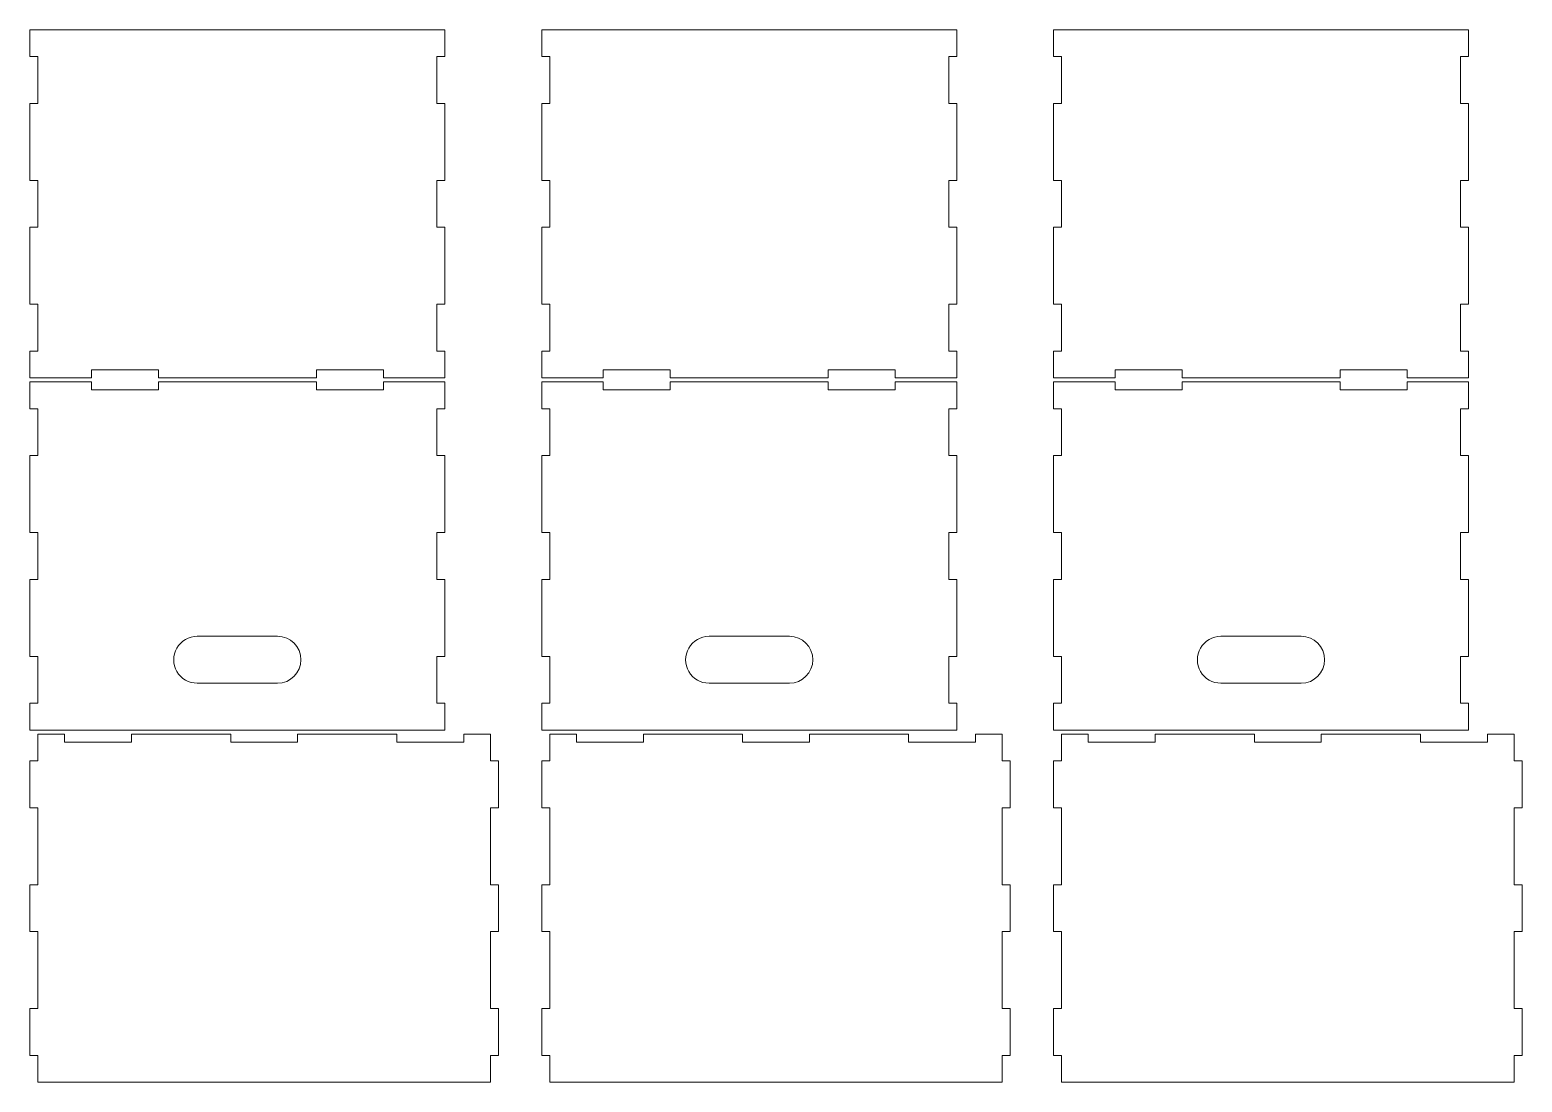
# Model space of a CAD drawing. Header units: millimetres. Extents: x -1131 to 1131, y -680 to 680.
# Drawn here: x -1131 to -16, y -106 to 680 of the extents above; entities that cross this region are included whole.
import ezdxf

# ---------------------------------------------------------------- set-up
doc = ezdxf.new("R2010")
doc.units = ezdxf.units.MM
doc.header["$MEASUREMENT"] = 0
doc.layers.add('Camada 1', color=7, linetype='Continuous')

msp = doc.modelspace()

# ---------------------------------------------------------------- linework, layer by layer
at = {"layer": 'Camada 1', "color": 230, "lineweight": 20}
for points, knots in [([(-1130.65, 474.5), (-1130.65, 474.5), (-1130.65, 532), (-1130.65, 532), (-1130.65, 532), (-1130.65, 532), (-1124.65, 532), (-1124.65, 532), (-1124.65, 532), (-1124.65, 532), (-1124.65, 567), (-1124.65, 567), (-1124.65, 567), (-1124.65, 567), (-1130.65, 567), (-1130.65, 567), (-1130.65, 567), (-1130.65, 567), (-1130.65, 624.5), (-1130.65, 624.5), (-1130.65, 624.5), (-1130.65, 624.5), (-1124.65, 624.5), (-1124.65, 624.5), (-1124.65, 624.5), (-1124.65, 624.5), (-1124.65, 659.5), (-1124.65, 659.5), (-1124.65, 659.5), (-1124.65, 659.5), (-1130.65, 659.5), (-1130.65, 659.5), (-1130.65, 659.5), (-1130.65, 659.5), (-1130.65, 679.5), (-1130.65, 679.5), (-1130.65, 679.5), (-1130.65, 679.5), (-820.65, 679.5), (-820.65, 679.5), (-820.65, 679.5), (-820.65, 679.5), (-820.65, 659.5), (-820.65, 659.5), (-820.65, 659.5), (-820.65, 659.5), (-826.65, 659.5), (-826.65, 659.5), (-826.65, 659.5), (-826.65, 659.5), (-826.65, 624.5), (-826.65, 624.5), (-826.65, 624.5), (-826.65, 624.5), (-820.65, 624.5), (-820.65, 624.5), (-820.65, 624.5), (-820.65, 624.5), (-820.65, 567), (-820.65, 567), (-820.65, 567), (-820.65, 567), (-826.65, 567), (-826.65, 567), (-826.65, 567), (-826.65, 567), (-826.65, 532), (-826.65, 532), (-826.65, 532), (-826.65, 532), (-820.65, 532), (-820.65, 532), (-820.65, 532), (-820.65, 532), (-820.65, 474.5), (-820.65, 474.5), (-820.65, 474.5), (-820.65, 474.5), (-826.65, 474.5), (-826.65, 474.5), (-826.65, 474.5), (-826.65, 474.5), (-826.65, 439.5), (-826.65, 439.5), (-826.65, 439.5), (-826.65, 439.5), (-820.65, 439.5), (-820.65, 439.5), (-820.65, 439.5), (-820.65, 439.5), (-820.65, 419.5), (-820.65, 419.5), (-820.65, 419.5), (-820.65, 419.5), (-866.65, 419.5), (-866.65, 419.5), (-866.65, 419.5), (-866.65, 419.5), (-866.65, 425.5), (-866.65, 425.5), (-866.65, 425.5), (-866.65, 425.5), (-916.65, 425.5), (-916.65, 425.5), (-916.65, 425.5), (-916.65, 425.5), (-916.65, 419.5), (-916.65, 419.5), (-916.65, 419.5), (-916.65, 419.5), (-1034.65, 419.5), (-1034.65, 419.5), (-1034.65, 419.5), (-1034.65, 419.5), (-1034.65, 425.5), (-1034.65, 425.5), (-1034.65, 425.5), (-1034.65, 425.5), (-1084.65, 425.5), (-1084.65, 425.5), (-1084.65, 425.5), (-1084.65, 425.5), (-1084.65, 419.5), (-1084.65, 419.5), (-1084.65, 419.5), (-1084.65, 419.5), (-1130.65, 419.5), (-1130.65, 419.5), (-1130.65, 419.5), (-1130.65, 419.5), (-1130.65, 439.5), (-1130.65, 439.5), (-1130.65, 439.5), (-1130.65, 439.5), (-1124.65, 439.5), (-1124.65, 439.5), (-1124.65, 439.5), (-1124.65, 439.5), (-1124.65, 474.5), (-1124.65, 474.5), (-1124.65, 474.5), (-1124.65, 474.5), (-1130.65, 474.5), (-1130.65, 474.5)], [0, 0, 0, 0, 0.027027, 0.027027, 0.027027, 0.027027, 0.0540541, 0.0540541, 0.0540541, 0.0540541, 0.0810811, 0.0810811, 0.0810811, 0.0810811, 0.1081081, 0.1081081, 0.1081081, 0.1081081, 0.1351351, 0.1351351, 0.1351351, 0.1351351, 0.1621622, 0.1621622, 0.1621622, 0.1621622, 0.1891892, 0.1891892, 0.1891892, 0.1891892, 0.2162162, 0.2162162, 0.2162162, 0.2162162, 0.2432432, 0.2432432, 0.2432432, 0.2432432, 0.2702703, 0.2702703, 0.2702703, 0.2702703, 0.2972973, 0.2972973, 0.2972973, 0.2972973, 0.3243243, 0.3243243, 0.3243243, 0.3243243, 0.3513514, 0.3513514, 0.3513514, 0.3513514, 0.3783784, 0.3783784, 0.3783784, 0.3783784, 0.4054054, 0.4054054, 0.4054054, 0.4054054, 0.4324324, 0.4324324, 0.4324324, 0.4324324, 0.4594595, 0.4594595, 0.4594595, 0.4594595, 0.4864865, 0.4864865, 0.4864865, 0.4864865, 0.5135135, 0.5135135, 0.5135135, 0.5135135, 0.5405405, 0.5405405, 0.5405405, 0.5405405, 0.5675676, 0.5675676, 0.5675676, 0.5675676, 0.5945946, 0.5945946, 0.5945946, 0.5945946, 0.6216216, 0.6216216, 0.6216216, 0.6216216, 0.6486486, 0.6486486, 0.6486486, 0.6486486, 0.6756757, 0.6756757, 0.6756757, 0.6756757, 0.7027027, 0.7027027, 0.7027027, 0.7027027, 0.7297297, 0.7297297, 0.7297297, 0.7297297, 0.7567568, 0.7567568, 0.7567568, 0.7567568, 0.7837838, 0.7837838, 0.7837838, 0.7837838, 0.8108108, 0.8108108, 0.8108108, 0.8108108, 0.8378378, 0.8378378, 0.8378378, 0.8378378, 0.8648649, 0.8648649, 0.8648649, 0.8648649, 0.8918919, 0.8918919, 0.8918919, 0.8918919, 0.9189189, 0.9189189, 0.9189189, 0.9189189, 0.9459459, 0.9459459, 0.9459459, 0.9459459, 1, 1, 1, 1]), ([(-748.39, 474.5), (-748.39, 474.5), (-748.39, 532), (-748.39, 532), (-748.39, 532), (-748.39, 532), (-742.39, 532), (-742.39, 532), (-742.39, 532), (-742.39, 532), (-742.39, 567), (-742.39, 567), (-742.39, 567), (-742.39, 567), (-748.39, 567), (-748.39, 567), (-748.39, 567), (-748.39, 567), (-748.39, 624.5), (-748.39, 624.5), (-748.39, 624.5), (-748.39, 624.5), (-742.39, 624.5), (-742.39, 624.5), (-742.39, 624.5), (-742.39, 624.5), (-742.39, 659.5), (-742.39, 659.5), (-742.39, 659.5), (-742.39, 659.5), (-748.39, 659.5), (-748.39, 659.5), (-748.39, 659.5), (-748.39, 659.5), (-748.39, 679.5), (-748.39, 679.5), (-748.39, 679.5), (-748.39, 679.5), (-438.39, 679.5), (-438.39, 679.5), (-438.39, 679.5), (-438.39, 679.5), (-438.39, 659.5), (-438.39, 659.5), (-438.39, 659.5), (-438.39, 659.5), (-444.39, 659.5), (-444.39, 659.5), (-444.39, 659.5), (-444.39, 659.5), (-444.39, 624.5), (-444.39, 624.5), (-444.39, 624.5), (-444.39, 624.5), (-438.39, 624.5), (-438.39, 624.5), (-438.39, 624.5), (-438.39, 624.5), (-438.39, 567), (-438.39, 567), (-438.39, 567), (-438.39, 567), (-444.39, 567), (-444.39, 567), (-444.39, 567), (-444.39, 567), (-444.39, 532), (-444.39, 532), (-444.39, 532), (-444.39, 532), (-438.39, 532), (-438.39, 532), (-438.39, 532), (-438.39, 532), (-438.39, 474.5), (-438.39, 474.5), (-438.39, 474.5), (-438.39, 474.5), (-444.39, 474.5), (-444.39, 474.5), (-444.39, 474.5), (-444.39, 474.5), (-444.39, 439.5), (-444.39, 439.5), (-444.39, 439.5), (-444.39, 439.5), (-438.39, 439.5), (-438.39, 439.5), (-438.39, 439.5), (-438.39, 439.5), (-438.39, 419.5), (-438.39, 419.5), (-438.39, 419.5), (-438.39, 419.5), (-484.39, 419.5), (-484.39, 419.5), (-484.39, 419.5), (-484.39, 419.5), (-484.39, 425.5), (-484.39, 425.5), (-484.39, 425.5), (-484.39, 425.5), (-534.39, 425.5), (-534.39, 425.5), (-534.39, 425.5), (-534.39, 425.5), (-534.39, 419.5), (-534.39, 419.5), (-534.39, 419.5), (-534.39, 419.5), (-652.39, 419.5), (-652.39, 419.5), (-652.39, 419.5), (-652.39, 419.5), (-652.39, 425.5), (-652.39, 425.5), (-652.39, 425.5), (-652.39, 425.5), (-702.39, 425.5), (-702.39, 425.5), (-702.39, 425.5), (-702.39, 425.5), (-702.39, 419.5), (-702.39, 419.5), (-702.39, 419.5), (-702.39, 419.5), (-748.39, 419.5), (-748.39, 419.5), (-748.39, 419.5), (-748.39, 419.5), (-748.39, 439.5), (-748.39, 439.5), (-748.39, 439.5), (-748.39, 439.5), (-742.39, 439.5), (-742.39, 439.5), (-742.39, 439.5), (-742.39, 439.5), (-742.39, 474.5), (-742.39, 474.5), (-742.39, 474.5), (-742.39, 474.5), (-748.39, 474.5), (-748.39, 474.5)], [0, 0, 0, 0, 0.027027, 0.027027, 0.027027, 0.027027, 0.0540541, 0.0540541, 0.0540541, 0.0540541, 0.0810811, 0.0810811, 0.0810811, 0.0810811, 0.1081081, 0.1081081, 0.1081081, 0.1081081, 0.1351351, 0.1351351, 0.1351351, 0.1351351, 0.1621622, 0.1621622, 0.1621622, 0.1621622, 0.1891892, 0.1891892, 0.1891892, 0.1891892, 0.2162162, 0.2162162, 0.2162162, 0.2162162, 0.2432432, 0.2432432, 0.2432432, 0.2432432, 0.2702703, 0.2702703, 0.2702703, 0.2702703, 0.2972973, 0.2972973, 0.2972973, 0.2972973, 0.3243243, 0.3243243, 0.3243243, 0.3243243, 0.3513514, 0.3513514, 0.3513514, 0.3513514, 0.3783784, 0.3783784, 0.3783784, 0.3783784, 0.4054054, 0.4054054, 0.4054054, 0.4054054, 0.4324324, 0.4324324, 0.4324324, 0.4324324, 0.4594595, 0.4594595, 0.4594595, 0.4594595, 0.4864865, 0.4864865, 0.4864865, 0.4864865, 0.5135135, 0.5135135, 0.5135135, 0.5135135, 0.5405405, 0.5405405, 0.5405405, 0.5405405, 0.5675676, 0.5675676, 0.5675676, 0.5675676, 0.5945946, 0.5945946, 0.5945946, 0.5945946, 0.6216216, 0.6216216, 0.6216216, 0.6216216, 0.6486486, 0.6486486, 0.6486486, 0.6486486, 0.6756757, 0.6756757, 0.6756757, 0.6756757, 0.7027027, 0.7027027, 0.7027027, 0.7027027, 0.7297297, 0.7297297, 0.7297297, 0.7297297, 0.7567568, 0.7567568, 0.7567568, 0.7567568, 0.7837838, 0.7837838, 0.7837838, 0.7837838, 0.8108108, 0.8108108, 0.8108108, 0.8108108, 0.8378378, 0.8378378, 0.8378378, 0.8378378, 0.8648649, 0.8648649, 0.8648649, 0.8648649, 0.8918919, 0.8918919, 0.8918919, 0.8918919, 0.9189189, 0.9189189, 0.9189189, 0.9189189, 0.9459459, 0.9459459, 0.9459459, 0.9459459, 1, 1, 1, 1]), ([(-366.13, 474.5), (-366.13, 474.5), (-366.13, 532), (-366.13, 532), (-366.13, 532), (-366.13, 532), (-360.13, 532), (-360.13, 532), (-360.13, 532), (-360.13, 532), (-360.13, 567), (-360.13, 567), (-360.13, 567), (-360.13, 567), (-366.13, 567), (-366.13, 567), (-366.13, 567), (-366.13, 567), (-366.13, 624.5), (-366.13, 624.5), (-366.13, 624.5), (-366.13, 624.5), (-360.13, 624.5), (-360.13, 624.5), (-360.13, 624.5), (-360.13, 624.5), (-360.13, 659.5), (-360.13, 659.5), (-360.13, 659.5), (-360.13, 659.5), (-366.13, 659.5), (-366.13, 659.5), (-366.13, 659.5), (-366.13, 659.5), (-366.13, 679.5), (-366.13, 679.5), (-366.13, 679.5), (-366.13, 679.5), (-56.13, 679.5), (-56.13, 679.5), (-56.13, 679.5), (-56.13, 679.5), (-56.13, 659.5), (-56.13, 659.5), (-56.13, 659.5), (-56.13, 659.5), (-62.13, 659.5), (-62.13, 659.5), (-62.13, 659.5), (-62.13, 659.5), (-62.13, 624.5), (-62.13, 624.5), (-62.13, 624.5), (-62.13, 624.5), (-56.13, 624.5), (-56.13, 624.5), (-56.13, 624.5), (-56.13, 624.5), (-56.13, 567), (-56.13, 567), (-56.13, 567), (-56.13, 567), (-62.13, 567), (-62.13, 567), (-62.13, 567), (-62.13, 567), (-62.13, 532), (-62.13, 532), (-62.13, 532), (-62.13, 532), (-56.13, 532), (-56.13, 532), (-56.13, 532), (-56.13, 532), (-56.13, 474.5), (-56.13, 474.5), (-56.13, 474.5), (-56.13, 474.5), (-62.13, 474.5), (-62.13, 474.5), (-62.13, 474.5), (-62.13, 474.5), (-62.13, 439.5), (-62.13, 439.5), (-62.13, 439.5), (-62.13, 439.5), (-56.13, 439.5), (-56.13, 439.5), (-56.13, 439.5), (-56.13, 439.5), (-56.13, 419.5), (-56.13, 419.5), (-56.13, 419.5), (-56.13, 419.5), (-102.13, 419.5), (-102.13, 419.5), (-102.13, 419.5), (-102.13, 419.5), (-102.13, 425.5), (-102.13, 425.5), (-102.13, 425.5), (-102.13, 425.5), (-152.13, 425.5), (-152.13, 425.5), (-152.13, 425.5), (-152.13, 425.5), (-152.13, 419.5), (-152.13, 419.5), (-152.13, 419.5), (-152.13, 419.5), (-270.13, 419.5), (-270.13, 419.5), (-270.13, 419.5), (-270.13, 419.5), (-270.13, 425.5), (-270.13, 425.5), (-270.13, 425.5), (-270.13, 425.5), (-320.13, 425.5), (-320.13, 425.5), (-320.13, 425.5), (-320.13, 425.5), (-320.13, 419.5), (-320.13, 419.5), (-320.13, 419.5), (-320.13, 419.5), (-366.13, 419.5), (-366.13, 419.5), (-366.13, 419.5), (-366.13, 419.5), (-366.13, 439.5), (-366.13, 439.5), (-366.13, 439.5), (-366.13, 439.5), (-360.13, 439.5), (-360.13, 439.5), (-360.13, 439.5), (-360.13, 439.5), (-360.13, 474.5), (-360.13, 474.5), (-360.13, 474.5), (-360.13, 474.5), (-366.13, 474.5), (-366.13, 474.5)], [0, 0, 0, 0, 0.027027, 0.027027, 0.027027, 0.027027, 0.0540541, 0.0540541, 0.0540541, 0.0540541, 0.0810811, 0.0810811, 0.0810811, 0.0810811, 0.1081081, 0.1081081, 0.1081081, 0.1081081, 0.1351351, 0.1351351, 0.1351351, 0.1351351, 0.1621622, 0.1621622, 0.1621622, 0.1621622, 0.1891892, 0.1891892, 0.1891892, 0.1891892, 0.2162162, 0.2162162, 0.2162162, 0.2162162, 0.2432432, 0.2432432, 0.2432432, 0.2432432, 0.2702703, 0.2702703, 0.2702703, 0.2702703, 0.2972973, 0.2972973, 0.2972973, 0.2972973, 0.3243243, 0.3243243, 0.3243243, 0.3243243, 0.3513514, 0.3513514, 0.3513514, 0.3513514, 0.3783784, 0.3783784, 0.3783784, 0.3783784, 0.4054054, 0.4054054, 0.4054054, 0.4054054, 0.4324324, 0.4324324, 0.4324324, 0.4324324, 0.4594595, 0.4594595, 0.4594595, 0.4594595, 0.4864865, 0.4864865, 0.4864865, 0.4864865, 0.5135135, 0.5135135, 0.5135135, 0.5135135, 0.5405405, 0.5405405, 0.5405405, 0.5405405, 0.5675676, 0.5675676, 0.5675676, 0.5675676, 0.5945946, 0.5945946, 0.5945946, 0.5945946, 0.6216216, 0.6216216, 0.6216216, 0.6216216, 0.6486486, 0.6486486, 0.6486486, 0.6486486, 0.6756757, 0.6756757, 0.6756757, 0.6756757, 0.7027027, 0.7027027, 0.7027027, 0.7027027, 0.7297297, 0.7297297, 0.7297297, 0.7297297, 0.7567568, 0.7567568, 0.7567568, 0.7567568, 0.7837838, 0.7837838, 0.7837838, 0.7837838, 0.8108108, 0.8108108, 0.8108108, 0.8108108, 0.8378378, 0.8378378, 0.8378378, 0.8378378, 0.8648649, 0.8648649, 0.8648649, 0.8648649, 0.8918919, 0.8918919, 0.8918919, 0.8918919, 0.9189189, 0.9189189, 0.9189189, 0.9189189, 0.9459459, 0.9459459, 0.9459459, 0.9459459, 1, 1, 1, 1]), ([(-1130.65, 361.5), (-1130.65, 361.5), (-1130.65, 304), (-1130.65, 304), (-1130.65, 304), (-1130.65, 304), (-1124.65, 304), (-1124.65, 304), (-1124.65, 304), (-1124.65, 304), (-1124.65, 269), (-1124.65, 269), (-1124.65, 269), (-1124.65, 269), (-1130.65, 269), (-1130.65, 269), (-1130.65, 269), (-1130.65, 269), (-1130.65, 211.5), (-1130.65, 211.5), (-1130.65, 211.5), (-1130.65, 211.5), (-1124.65, 211.5), (-1124.65, 211.5), (-1124.65, 211.5), (-1124.65, 211.5), (-1124.65, 176.5), (-1124.65, 176.5), (-1124.65, 176.5), (-1124.65, 176.5), (-1130.65, 176.5), (-1130.65, 176.5), (-1130.65, 176.5), (-1130.65, 176.5), (-1130.65, 156.5), (-1130.65, 156.5), (-1130.65, 156.5), (-1130.65, 156.5), (-820.65, 156.5), (-820.65, 156.5), (-820.65, 156.5), (-820.65, 156.5), (-820.65, 176.5), (-820.65, 176.5), (-820.65, 176.5), (-820.65, 176.5), (-826.65, 176.5), (-826.65, 176.5), (-826.65, 176.5), (-826.65, 176.5), (-826.65, 211.5), (-826.65, 211.5), (-826.65, 211.5), (-826.65, 211.5), (-820.65, 211.5), (-820.65, 211.5), (-820.65, 211.5), (-820.65, 211.5), (-820.65, 269), (-820.65, 269), (-820.65, 269), (-820.65, 269), (-826.65, 269), (-826.65, 269), (-826.65, 269), (-826.65, 269), (-826.65, 304), (-826.65, 304), (-826.65, 304), (-826.65, 304), (-820.65, 304), (-820.65, 304), (-820.65, 304), (-820.65, 304), (-820.65, 361.5), (-820.65, 361.5), (-820.65, 361.5), (-820.65, 361.5), (-826.65, 361.5), (-826.65, 361.5), (-826.65, 361.5), (-826.65, 361.5), (-826.65, 396.5), (-826.65, 396.5), (-826.65, 396.5), (-826.65, 396.5), (-820.65, 396.5), (-820.65, 396.5), (-820.65, 396.5), (-820.65, 396.5), (-820.65, 416.5), (-820.65, 416.5), (-820.65, 416.5), (-820.65, 416.5), (-866.65, 416.5), (-866.65, 416.5), (-866.65, 416.5), (-866.65, 416.5), (-866.65, 410.5), (-866.65, 410.5), (-866.65, 410.5), (-866.65, 410.5), (-916.65, 410.5), (-916.65, 410.5), (-916.65, 410.5), (-916.65, 410.5), (-916.65, 416.5), (-916.65, 416.5), (-916.65, 416.5), (-916.65, 416.5), (-1034.65, 416.5), (-1034.65, 416.5), (-1034.65, 416.5), (-1034.65, 416.5), (-1034.65, 410.5), (-1034.65, 410.5), (-1034.65, 410.5), (-1034.65, 410.5), (-1084.65, 410.5), (-1084.65, 410.5), (-1084.65, 410.5), (-1084.65, 410.5), (-1084.65, 416.5), (-1084.65, 416.5), (-1084.65, 416.5), (-1084.65, 416.5), (-1130.65, 416.5), (-1130.65, 416.5), (-1130.65, 416.5), (-1130.65, 416.5), (-1130.65, 396.5), (-1130.65, 396.5), (-1130.65, 396.5), (-1130.65, 396.5), (-1124.65, 396.5), (-1124.65, 396.5), (-1124.65, 396.5), (-1124.65, 396.5), (-1124.65, 361.5), (-1124.65, 361.5), (-1124.65, 361.5), (-1124.65, 361.5), (-1130.65, 361.5), (-1130.65, 361.5)], [0, 0, 0, 0, 0.027027, 0.027027, 0.027027, 0.027027, 0.0540541, 0.0540541, 0.0540541, 0.0540541, 0.0810811, 0.0810811, 0.0810811, 0.0810811, 0.1081081, 0.1081081, 0.1081081, 0.1081081, 0.1351351, 0.1351351, 0.1351351, 0.1351351, 0.1621622, 0.1621622, 0.1621622, 0.1621622, 0.1891892, 0.1891892, 0.1891892, 0.1891892, 0.2162162, 0.2162162, 0.2162162, 0.2162162, 0.2432432, 0.2432432, 0.2432432, 0.2432432, 0.2702703, 0.2702703, 0.2702703, 0.2702703, 0.2972973, 0.2972973, 0.2972973, 0.2972973, 0.3243243, 0.3243243, 0.3243243, 0.3243243, 0.3513514, 0.3513514, 0.3513514, 0.3513514, 0.3783784, 0.3783784, 0.3783784, 0.3783784, 0.4054054, 0.4054054, 0.4054054, 0.4054054, 0.4324324, 0.4324324, 0.4324324, 0.4324324, 0.4594595, 0.4594595, 0.4594595, 0.4594595, 0.4864865, 0.4864865, 0.4864865, 0.4864865, 0.5135135, 0.5135135, 0.5135135, 0.5135135, 0.5405405, 0.5405405, 0.5405405, 0.5405405, 0.5675676, 0.5675676, 0.5675676, 0.5675676, 0.5945946, 0.5945946, 0.5945946, 0.5945946, 0.6216216, 0.6216216, 0.6216216, 0.6216216, 0.6486486, 0.6486486, 0.6486486, 0.6486486, 0.6756757, 0.6756757, 0.6756757, 0.6756757, 0.7027027, 0.7027027, 0.7027027, 0.7027027, 0.7297297, 0.7297297, 0.7297297, 0.7297297, 0.7567568, 0.7567568, 0.7567568, 0.7567568, 0.7837838, 0.7837838, 0.7837838, 0.7837838, 0.8108108, 0.8108108, 0.8108108, 0.8108108, 0.8378378, 0.8378378, 0.8378378, 0.8378378, 0.8648649, 0.8648649, 0.8648649, 0.8648649, 0.8918919, 0.8918919, 0.8918919, 0.8918919, 0.9189189, 0.9189189, 0.9189189, 0.9189189, 0.9459459, 0.9459459, 0.9459459, 0.9459459, 1, 1, 1, 1]), ([(-748.39, 361.5), (-748.39, 361.5), (-748.39, 304), (-748.39, 304), (-748.39, 304), (-748.39, 304), (-742.39, 304), (-742.39, 304), (-742.39, 304), (-742.39, 304), (-742.39, 269), (-742.39, 269), (-742.39, 269), (-742.39, 269), (-748.39, 269), (-748.39, 269), (-748.39, 269), (-748.39, 269), (-748.39, 211.5), (-748.39, 211.5), (-748.39, 211.5), (-748.39, 211.5), (-742.39, 211.5), (-742.39, 211.5), (-742.39, 211.5), (-742.39, 211.5), (-742.39, 176.5), (-742.39, 176.5), (-742.39, 176.5), (-742.39, 176.5), (-748.39, 176.5), (-748.39, 176.5), (-748.39, 176.5), (-748.39, 176.5), (-748.39, 156.5), (-748.39, 156.5), (-748.39, 156.5), (-748.39, 156.5), (-438.39, 156.5), (-438.39, 156.5), (-438.39, 156.5), (-438.39, 156.5), (-438.39, 176.5), (-438.39, 176.5), (-438.39, 176.5), (-438.39, 176.5), (-444.39, 176.5), (-444.39, 176.5), (-444.39, 176.5), (-444.39, 176.5), (-444.39, 211.5), (-444.39, 211.5), (-444.39, 211.5), (-444.39, 211.5), (-438.39, 211.5), (-438.39, 211.5), (-438.39, 211.5), (-438.39, 211.5), (-438.39, 269), (-438.39, 269), (-438.39, 269), (-438.39, 269), (-444.39, 269), (-444.39, 269), (-444.39, 269), (-444.39, 269), (-444.39, 304), (-444.39, 304), (-444.39, 304), (-444.39, 304), (-438.39, 304), (-438.39, 304), (-438.39, 304), (-438.39, 304), (-438.39, 361.5), (-438.39, 361.5), (-438.39, 361.5), (-438.39, 361.5), (-444.39, 361.5), (-444.39, 361.5), (-444.39, 361.5), (-444.39, 361.5), (-444.39, 396.5), (-444.39, 396.5), (-444.39, 396.5), (-444.39, 396.5), (-438.39, 396.5), (-438.39, 396.5), (-438.39, 396.5), (-438.39, 396.5), (-438.39, 416.5), (-438.39, 416.5), (-438.39, 416.5), (-438.39, 416.5), (-484.39, 416.5), (-484.39, 416.5), (-484.39, 416.5), (-484.39, 416.5), (-484.39, 410.5), (-484.39, 410.5), (-484.39, 410.5), (-484.39, 410.5), (-534.39, 410.5), (-534.39, 410.5), (-534.39, 410.5), (-534.39, 410.5), (-534.39, 416.5), (-534.39, 416.5), (-534.39, 416.5), (-534.39, 416.5), (-652.39, 416.5), (-652.39, 416.5), (-652.39, 416.5), (-652.39, 416.5), (-652.39, 410.5), (-652.39, 410.5), (-652.39, 410.5), (-652.39, 410.5), (-702.39, 410.5), (-702.39, 410.5), (-702.39, 410.5), (-702.39, 410.5), (-702.39, 416.5), (-702.39, 416.5), (-702.39, 416.5), (-702.39, 416.5), (-748.39, 416.5), (-748.39, 416.5), (-748.39, 416.5), (-748.39, 416.5), (-748.39, 396.5), (-748.39, 396.5), (-748.39, 396.5), (-748.39, 396.5), (-742.39, 396.5), (-742.39, 396.5), (-742.39, 396.5), (-742.39, 396.5), (-742.39, 361.5), (-742.39, 361.5), (-742.39, 361.5), (-742.39, 361.5), (-748.39, 361.5), (-748.39, 361.5)], [0, 0, 0, 0, 0.027027, 0.027027, 0.027027, 0.027027, 0.0540541, 0.0540541, 0.0540541, 0.0540541, 0.0810811, 0.0810811, 0.0810811, 0.0810811, 0.1081081, 0.1081081, 0.1081081, 0.1081081, 0.1351351, 0.1351351, 0.1351351, 0.1351351, 0.1621622, 0.1621622, 0.1621622, 0.1621622, 0.1891892, 0.1891892, 0.1891892, 0.1891892, 0.2162162, 0.2162162, 0.2162162, 0.2162162, 0.2432432, 0.2432432, 0.2432432, 0.2432432, 0.2702703, 0.2702703, 0.2702703, 0.2702703, 0.2972973, 0.2972973, 0.2972973, 0.2972973, 0.3243243, 0.3243243, 0.3243243, 0.3243243, 0.3513514, 0.3513514, 0.3513514, 0.3513514, 0.3783784, 0.3783784, 0.3783784, 0.3783784, 0.4054054, 0.4054054, 0.4054054, 0.4054054, 0.4324324, 0.4324324, 0.4324324, 0.4324324, 0.4594595, 0.4594595, 0.4594595, 0.4594595, 0.4864865, 0.4864865, 0.4864865, 0.4864865, 0.5135135, 0.5135135, 0.5135135, 0.5135135, 0.5405405, 0.5405405, 0.5405405, 0.5405405, 0.5675676, 0.5675676, 0.5675676, 0.5675676, 0.5945946, 0.5945946, 0.5945946, 0.5945946, 0.6216216, 0.6216216, 0.6216216, 0.6216216, 0.6486486, 0.6486486, 0.6486486, 0.6486486, 0.6756757, 0.6756757, 0.6756757, 0.6756757, 0.7027027, 0.7027027, 0.7027027, 0.7027027, 0.7297297, 0.7297297, 0.7297297, 0.7297297, 0.7567568, 0.7567568, 0.7567568, 0.7567568, 0.7837838, 0.7837838, 0.7837838, 0.7837838, 0.8108108, 0.8108108, 0.8108108, 0.8108108, 0.8378378, 0.8378378, 0.8378378, 0.8378378, 0.8648649, 0.8648649, 0.8648649, 0.8648649, 0.8918919, 0.8918919, 0.8918919, 0.8918919, 0.9189189, 0.9189189, 0.9189189, 0.9189189, 0.9459459, 0.9459459, 0.9459459, 0.9459459, 1, 1, 1, 1]), ([(-366.13, 361.5), (-366.13, 361.5), (-366.13, 304), (-366.13, 304), (-366.13, 304), (-366.13, 304), (-360.13, 304), (-360.13, 304), (-360.13, 304), (-360.13, 304), (-360.13, 269), (-360.13, 269), (-360.13, 269), (-360.13, 269), (-366.13, 269), (-366.13, 269), (-366.13, 269), (-366.13, 269), (-366.13, 211.5), (-366.13, 211.5), (-366.13, 211.5), (-366.13, 211.5), (-360.13, 211.5), (-360.13, 211.5), (-360.13, 211.5), (-360.13, 211.5), (-360.13, 176.5), (-360.13, 176.5), (-360.13, 176.5), (-360.13, 176.5), (-366.13, 176.5), (-366.13, 176.5), (-366.13, 176.5), (-366.13, 176.5), (-366.13, 156.5), (-366.13, 156.5), (-366.13, 156.5), (-366.13, 156.5), (-56.13, 156.5), (-56.13, 156.5), (-56.13, 156.5), (-56.13, 156.5), (-56.13, 176.5), (-56.13, 176.5), (-56.13, 176.5), (-56.13, 176.5), (-62.13, 176.5), (-62.13, 176.5), (-62.13, 176.5), (-62.13, 176.5), (-62.13, 211.5), (-62.13, 211.5), (-62.13, 211.5), (-62.13, 211.5), (-56.13, 211.5), (-56.13, 211.5), (-56.13, 211.5), (-56.13, 211.5), (-56.13, 269), (-56.13, 269), (-56.13, 269), (-56.13, 269), (-62.13, 269), (-62.13, 269), (-62.13, 269), (-62.13, 269), (-62.13, 304), (-62.13, 304), (-62.13, 304), (-62.13, 304), (-56.13, 304), (-56.13, 304), (-56.13, 304), (-56.13, 304), (-56.13, 361.5), (-56.13, 361.5), (-56.13, 361.5), (-56.13, 361.5), (-62.13, 361.5), (-62.13, 361.5), (-62.13, 361.5), (-62.13, 361.5), (-62.13, 396.5), (-62.13, 396.5), (-62.13, 396.5), (-62.13, 396.5), (-56.13, 396.5), (-56.13, 396.5), (-56.13, 396.5), (-56.13, 396.5), (-56.13, 416.5), (-56.13, 416.5), (-56.13, 416.5), (-56.13, 416.5), (-102.13, 416.5), (-102.13, 416.5), (-102.13, 416.5), (-102.13, 416.5), (-102.13, 410.5), (-102.13, 410.5), (-102.13, 410.5), (-102.13, 410.5), (-152.13, 410.5), (-152.13, 410.5), (-152.13, 410.5), (-152.13, 410.5), (-152.13, 416.5), (-152.13, 416.5), (-152.13, 416.5), (-152.13, 416.5), (-270.13, 416.5), (-270.13, 416.5), (-270.13, 416.5), (-270.13, 416.5), (-270.13, 410.5), (-270.13, 410.5), (-270.13, 410.5), (-270.13, 410.5), (-320.13, 410.5), (-320.13, 410.5), (-320.13, 410.5), (-320.13, 410.5), (-320.13, 416.5), (-320.13, 416.5), (-320.13, 416.5), (-320.13, 416.5), (-366.13, 416.5), (-366.13, 416.5), (-366.13, 416.5), (-366.13, 416.5), (-366.13, 396.5), (-366.13, 396.5), (-366.13, 396.5), (-366.13, 396.5), (-360.13, 396.5), (-360.13, 396.5), (-360.13, 396.5), (-360.13, 396.5), (-360.13, 361.5), (-360.13, 361.5), (-360.13, 361.5), (-360.13, 361.5), (-366.13, 361.5), (-366.13, 361.5)], [0, 0, 0, 0, 0.027027, 0.027027, 0.027027, 0.027027, 0.0540541, 0.0540541, 0.0540541, 0.0540541, 0.0810811, 0.0810811, 0.0810811, 0.0810811, 0.1081081, 0.1081081, 0.1081081, 0.1081081, 0.1351351, 0.1351351, 0.1351351, 0.1351351, 0.1621622, 0.1621622, 0.1621622, 0.1621622, 0.1891892, 0.1891892, 0.1891892, 0.1891892, 0.2162162, 0.2162162, 0.2162162, 0.2162162, 0.2432432, 0.2432432, 0.2432432, 0.2432432, 0.2702703, 0.2702703, 0.2702703, 0.2702703, 0.2972973, 0.2972973, 0.2972973, 0.2972973, 0.3243243, 0.3243243, 0.3243243, 0.3243243, 0.3513514, 0.3513514, 0.3513514, 0.3513514, 0.3783784, 0.3783784, 0.3783784, 0.3783784, 0.4054054, 0.4054054, 0.4054054, 0.4054054, 0.4324324, 0.4324324, 0.4324324, 0.4324324, 0.4594595, 0.4594595, 0.4594595, 0.4594595, 0.4864865, 0.4864865, 0.4864865, 0.4864865, 0.5135135, 0.5135135, 0.5135135, 0.5135135, 0.5405405, 0.5405405, 0.5405405, 0.5405405, 0.5675676, 0.5675676, 0.5675676, 0.5675676, 0.5945946, 0.5945946, 0.5945946, 0.5945946, 0.6216216, 0.6216216, 0.6216216, 0.6216216, 0.6486486, 0.6486486, 0.6486486, 0.6486486, 0.6756757, 0.6756757, 0.6756757, 0.6756757, 0.7027027, 0.7027027, 0.7027027, 0.7027027, 0.7297297, 0.7297297, 0.7297297, 0.7297297, 0.7567568, 0.7567568, 0.7567568, 0.7567568, 0.7837838, 0.7837838, 0.7837838, 0.7837838, 0.8108108, 0.8108108, 0.8108108, 0.8108108, 0.8378378, 0.8378378, 0.8378378, 0.8378378, 0.8648649, 0.8648649, 0.8648649, 0.8648649, 0.8918919, 0.8918919, 0.8918919, 0.8918919, 0.9189189, 0.9189189, 0.9189189, 0.9189189, 0.9459459, 0.9459459, 0.9459459, 0.9459459, 1, 1, 1, 1]), ([(-1020.81, 217.75), (-1017.68, 223.16), (-1011.9, 226.5), (-1005.65, 226.5), (-1005.65, 226.5), (-1005.65, 226.5), (-945.65, 226.5), (-945.65, 226.5), (-945.65, 226.5), (-935.99, 226.5), (-928.15, 218.66), (-928.15, 209), (-928.15, 209), (-928.15, 199.34), (-935.99, 191.5), (-945.65, 191.5), (-945.65, 191.5), (-945.65, 191.5), (-1005.65, 191.5), (-1005.65, 191.5), (-1005.65, 191.5), (-1011.9, 191.5), (-1017.68, 194.84), (-1020.81, 200.25), (-1020.81, 200.25), (-1023.93, 205.66), (-1023.93, 212.34), (-1020.81, 217.75)], [0, 0, 0, 0, 0.125, 0.125, 0.125, 0.125, 0.25, 0.25, 0.25, 0.25, 0.375, 0.375, 0.375, 0.375, 0.5, 0.5, 0.5, 0.5, 0.625, 0.625, 0.625, 0.625, 0.75, 0.75, 0.75, 0.75, 1, 1, 1, 1]), ([(-638.55, 217.75), (-635.42, 223.16), (-629.64, 226.5), (-623.39, 226.5), (-623.39, 226.5), (-623.39, 226.5), (-563.39, 226.5), (-563.39, 226.5), (-563.39, 226.5), (-553.73, 226.5), (-545.89, 218.66), (-545.89, 209), (-545.89, 209), (-545.89, 199.34), (-553.73, 191.5), (-563.39, 191.5), (-563.39, 191.5), (-563.39, 191.5), (-623.39, 191.5), (-623.39, 191.5), (-623.39, 191.5), (-629.64, 191.5), (-635.42, 194.84), (-638.55, 200.25), (-638.55, 200.25), (-641.67, 205.66), (-641.67, 212.34), (-638.55, 217.75)], [0, 0, 0, 0, 0.125, 0.125, 0.125, 0.125, 0.25, 0.25, 0.25, 0.25, 0.375, 0.375, 0.375, 0.375, 0.5, 0.5, 0.5, 0.5, 0.625, 0.625, 0.625, 0.625, 0.75, 0.75, 0.75, 0.75, 1, 1, 1, 1]), ([(-256.29, 217.75), (-253.16, 223.16), (-247.38, 226.5), (-241.13, 226.5), (-241.13, 226.5), (-241.13, 226.5), (-181.13, 226.5), (-181.13, 226.5), (-181.13, 226.5), (-171.46, 226.5), (-163.63, 218.66), (-163.63, 209), (-163.63, 209), (-163.63, 199.34), (-171.47, 191.5), (-181.13, 191.5), (-181.13, 191.5), (-181.13, 191.5), (-241.13, 191.5), (-241.13, 191.5), (-241.13, 191.5), (-247.38, 191.5), (-253.16, 194.84), (-256.29, 200.25), (-256.29, 200.25), (-259.41, 205.66), (-259.41, 212.34), (-256.29, 217.75)], [0, 0, 0, 0, 0.125, 0.125, 0.125, 0.125, 0.25, 0.25, 0.25, 0.25, 0.375, 0.375, 0.375, 0.375, 0.5, 0.5, 0.5, 0.5, 0.625, 0.625, 0.625, 0.625, 0.75, 0.75, 0.75, 0.75, 1, 1, 1, 1]), ([(-1104.65, 147.5), (-1104.65, 147.5), (-1054.65, 147.5), (-1054.65, 147.5), (-1054.65, 147.5), (-1054.65, 147.5), (-1054.65, 153.5), (-1054.65, 153.5), (-1054.65, 153.5), (-1054.65, 153.5), (-980.65, 153.5), (-980.65, 153.5), (-980.65, 153.5), (-980.65, 153.5), (-980.65, 147.5), (-980.65, 147.5), (-980.65, 147.5), (-980.65, 147.5), (-930.65, 147.5), (-930.65, 147.5), (-930.65, 147.5), (-930.65, 147.5), (-930.65, 153.5), (-930.65, 153.5), (-930.65, 153.5), (-930.65, 153.5), (-856.65, 153.5), (-856.65, 153.5), (-856.65, 153.5), (-856.65, 153.5), (-856.65, 147.5), (-856.65, 147.5), (-856.65, 147.5), (-856.65, 147.5), (-806.65, 147.5), (-806.65, 147.5), (-806.65, 147.5), (-806.65, 147.5), (-806.65, 153.5), (-806.65, 153.5), (-806.65, 153.5), (-806.65, 153.5), (-786.65, 153.5), (-786.65, 153.5), (-786.65, 153.5), (-786.65, 153.5), (-786.65, 133.5), (-786.65, 133.5), (-786.65, 133.5), (-786.65, 133.5), (-780.65, 133.5), (-780.65, 133.5), (-780.65, 133.5), (-780.65, 133.5), (-780.65, 98.5), (-780.65, 98.5), (-780.65, 98.5), (-780.65, 98.5), (-786.65, 98.5), (-786.65, 98.5), (-786.65, 98.5), (-786.65, 98.5), (-786.65, 41), (-786.65, 41), (-786.65, 41), (-786.65, 41), (-780.65, 41), (-780.65, 41), (-780.65, 41), (-780.65, 41), (-780.65, 6), (-780.65, 6), (-780.65, 6), (-780.65, 6), (-786.65, 6), (-786.65, 6), (-786.65, 6), (-786.65, 6), (-786.65, -51.5), (-786.65, -51.5), (-786.65, -51.5), (-786.65, -51.5), (-780.65, -51.5), (-780.65, -51.5), (-780.65, -51.5), (-780.65, -51.5), (-780.65, -86.5), (-780.65, -86.5), (-780.65, -86.5), (-780.65, -86.5), (-786.65, -86.5), (-786.65, -86.5), (-786.65, -86.5), (-786.65, -86.5), (-786.65, -106.5), (-786.65, -106.5), (-786.65, -106.5), (-786.65, -106.5), (-1124.65, -106.5), (-1124.65, -106.5), (-1124.65, -106.5), (-1124.65, -106.5), (-1124.65, -86.5), (-1124.65, -86.5), (-1124.65, -86.5), (-1124.65, -86.5), (-1130.65, -86.5), (-1130.65, -86.5), (-1130.65, -86.5), (-1130.65, -86.5), (-1130.65, -51.5), (-1130.65, -51.5), (-1130.65, -51.5), (-1130.65, -51.5), (-1124.65, -51.5), (-1124.65, -51.5), (-1124.65, -51.5), (-1124.65, -51.5), (-1124.65, 6), (-1124.65, 6), (-1124.65, 6), (-1124.65, 6), (-1130.65, 6), (-1130.65, 6), (-1130.65, 6), (-1130.65, 6), (-1130.65, 41), (-1130.65, 41), (-1130.65, 41), (-1130.65, 41), (-1124.65, 41), (-1124.65, 41), (-1124.65, 41), (-1124.65, 41), (-1124.65, 98.5), (-1124.65, 98.5), (-1124.65, 98.5), (-1124.65, 98.5), (-1130.65, 98.5), (-1130.65, 98.5), (-1130.65, 98.5), (-1130.65, 98.5), (-1130.65, 133.5), (-1130.65, 133.5), (-1130.65, 133.5), (-1130.65, 133.5), (-1124.65, 133.5), (-1124.65, 133.5), (-1124.65, 133.5), (-1124.65, 133.5), (-1124.65, 153.5), (-1124.65, 153.5), (-1124.65, 153.5), (-1124.65, 153.5), (-1104.65, 153.5), (-1104.65, 153.5), (-1104.65, 153.5), (-1104.65, 153.5), (-1104.65, 147.5), (-1104.65, 147.5)], [0, 0, 0, 0, 0.0243902, 0.0243902, 0.0243902, 0.0243902, 0.0487805, 0.0487805, 0.0487805, 0.0487805, 0.0731707, 0.0731707, 0.0731707, 0.0731707, 0.097561, 0.097561, 0.097561, 0.097561, 0.1219512, 0.1219512, 0.1219512, 0.1219512, 0.1463415, 0.1463415, 0.1463415, 0.1463415, 0.1707317, 0.1707317, 0.1707317, 0.1707317, 0.195122, 0.195122, 0.195122, 0.195122, 0.2195122, 0.2195122, 0.2195122, 0.2195122, 0.2439024, 0.2439024, 0.2439024, 0.2439024, 0.2682927, 0.2682927, 0.2682927, 0.2682927, 0.2926829, 0.2926829, 0.2926829, 0.2926829, 0.3170732, 0.3170732, 0.3170732, 0.3170732, 0.3414634, 0.3414634, 0.3414634, 0.3414634, 0.3658537, 0.3658537, 0.3658537, 0.3658537, 0.3902439, 0.3902439, 0.3902439, 0.3902439, 0.4146341, 0.4146341, 0.4146341, 0.4146341, 0.4390244, 0.4390244, 0.4390244, 0.4390244, 0.4634146, 0.4634146, 0.4634146, 0.4634146, 0.4878049, 0.4878049, 0.4878049, 0.4878049, 0.5121951, 0.5121951, 0.5121951, 0.5121951, 0.5365854, 0.5365854, 0.5365854, 0.5365854, 0.5609756, 0.5609756, 0.5609756, 0.5609756, 0.5853659, 0.5853659, 0.5853659, 0.5853659, 0.6097561, 0.6097561, 0.6097561, 0.6097561, 0.6341463, 0.6341463, 0.6341463, 0.6341463, 0.6585366, 0.6585366, 0.6585366, 0.6585366, 0.6829268, 0.6829268, 0.6829268, 0.6829268, 0.7073171, 0.7073171, 0.7073171, 0.7073171, 0.7317073, 0.7317073, 0.7317073, 0.7317073, 0.7560976, 0.7560976, 0.7560976, 0.7560976, 0.7804878, 0.7804878, 0.7804878, 0.7804878, 0.804878, 0.804878, 0.804878, 0.804878, 0.8292683, 0.8292683, 0.8292683, 0.8292683, 0.8536585, 0.8536585, 0.8536585, 0.8536585, 0.8780488, 0.8780488, 0.8780488, 0.8780488, 0.902439, 0.902439, 0.902439, 0.902439, 0.9268293, 0.9268293, 0.9268293, 0.9268293, 0.9512195, 0.9512195, 0.9512195, 0.9512195, 1, 1, 1, 1]), ([(-722.39, 147.5), (-722.39, 147.5), (-672.39, 147.5), (-672.39, 147.5), (-672.39, 147.5), (-672.39, 147.5), (-672.39, 153.5), (-672.39, 153.5), (-672.39, 153.5), (-672.39, 153.5), (-598.39, 153.5), (-598.39, 153.5), (-598.39, 153.5), (-598.39, 153.5), (-598.39, 147.5), (-598.39, 147.5), (-598.39, 147.5), (-598.39, 147.5), (-548.39, 147.5), (-548.39, 147.5), (-548.39, 147.5), (-548.39, 147.5), (-548.39, 153.5), (-548.39, 153.5), (-548.39, 153.5), (-548.39, 153.5), (-474.39, 153.5), (-474.39, 153.5), (-474.39, 153.5), (-474.39, 153.5), (-474.39, 147.5), (-474.39, 147.5), (-474.39, 147.5), (-474.39, 147.5), (-424.39, 147.5), (-424.39, 147.5), (-424.39, 147.5), (-424.39, 147.5), (-424.39, 153.5), (-424.39, 153.5), (-424.39, 153.5), (-424.39, 153.5), (-404.39, 153.5), (-404.39, 153.5), (-404.39, 153.5), (-404.39, 153.5), (-404.39, 133.5), (-404.39, 133.5), (-404.39, 133.5), (-404.39, 133.5), (-398.39, 133.5), (-398.39, 133.5), (-398.39, 133.5), (-398.39, 133.5), (-398.39, 98.5), (-398.39, 98.5), (-398.39, 98.5), (-398.39, 98.5), (-404.39, 98.5), (-404.39, 98.5), (-404.39, 98.5), (-404.39, 98.5), (-404.39, 41), (-404.39, 41), (-404.39, 41), (-404.39, 41), (-398.39, 41), (-398.39, 41), (-398.39, 41), (-398.39, 41), (-398.39, 6), (-398.39, 6), (-398.39, 6), (-398.39, 6), (-404.39, 6), (-404.39, 6), (-404.39, 6), (-404.39, 6), (-404.39, -51.5), (-404.39, -51.5), (-404.39, -51.5), (-404.39, -51.5), (-398.39, -51.5), (-398.39, -51.5), (-398.39, -51.5), (-398.39, -51.5), (-398.39, -86.5), (-398.39, -86.5), (-398.39, -86.5), (-398.39, -86.5), (-404.39, -86.5), (-404.39, -86.5), (-404.39, -86.5), (-404.39, -86.5), (-404.39, -106.5), (-404.39, -106.5), (-404.39, -106.5), (-404.39, -106.5), (-742.39, -106.5), (-742.39, -106.5), (-742.39, -106.5), (-742.39, -106.5), (-742.39, -86.5), (-742.39, -86.5), (-742.39, -86.5), (-742.39, -86.5), (-748.39, -86.5), (-748.39, -86.5), (-748.39, -86.5), (-748.39, -86.5), (-748.39, -51.5), (-748.39, -51.5), (-748.39, -51.5), (-748.39, -51.5), (-742.39, -51.5), (-742.39, -51.5), (-742.39, -51.5), (-742.39, -51.5), (-742.39, 6), (-742.39, 6), (-742.39, 6), (-742.39, 6), (-748.39, 6), (-748.39, 6), (-748.39, 6), (-748.39, 6), (-748.39, 41), (-748.39, 41), (-748.39, 41), (-748.39, 41), (-742.39, 41), (-742.39, 41), (-742.39, 41), (-742.39, 41), (-742.39, 98.5), (-742.39, 98.5), (-742.39, 98.5), (-742.39, 98.5), (-748.39, 98.5), (-748.39, 98.5), (-748.39, 98.5), (-748.39, 98.5), (-748.39, 133.5), (-748.39, 133.5), (-748.39, 133.5), (-748.39, 133.5), (-742.39, 133.5), (-742.39, 133.5), (-742.39, 133.5), (-742.39, 133.5), (-742.39, 153.5), (-742.39, 153.5), (-742.39, 153.5), (-742.39, 153.5), (-722.39, 153.5), (-722.39, 153.5), (-722.39, 153.5), (-722.39, 153.5), (-722.39, 147.5), (-722.39, 147.5)], [0, 0, 0, 0, 0.0243902, 0.0243902, 0.0243902, 0.0243902, 0.0487805, 0.0487805, 0.0487805, 0.0487805, 0.0731707, 0.0731707, 0.0731707, 0.0731707, 0.097561, 0.097561, 0.097561, 0.097561, 0.1219512, 0.1219512, 0.1219512, 0.1219512, 0.1463415, 0.1463415, 0.1463415, 0.1463415, 0.1707317, 0.1707317, 0.1707317, 0.1707317, 0.195122, 0.195122, 0.195122, 0.195122, 0.2195122, 0.2195122, 0.2195122, 0.2195122, 0.2439024, 0.2439024, 0.2439024, 0.2439024, 0.2682927, 0.2682927, 0.2682927, 0.2682927, 0.2926829, 0.2926829, 0.2926829, 0.2926829, 0.3170732, 0.3170732, 0.3170732, 0.3170732, 0.3414634, 0.3414634, 0.3414634, 0.3414634, 0.3658537, 0.3658537, 0.3658537, 0.3658537, 0.3902439, 0.3902439, 0.3902439, 0.3902439, 0.4146341, 0.4146341, 0.4146341, 0.4146341, 0.4390244, 0.4390244, 0.4390244, 0.4390244, 0.4634146, 0.4634146, 0.4634146, 0.4634146, 0.4878049, 0.4878049, 0.4878049, 0.4878049, 0.5121951, 0.5121951, 0.5121951, 0.5121951, 0.5365854, 0.5365854, 0.5365854, 0.5365854, 0.5609756, 0.5609756, 0.5609756, 0.5609756, 0.5853659, 0.5853659, 0.5853659, 0.5853659, 0.6097561, 0.6097561, 0.6097561, 0.6097561, 0.6341463, 0.6341463, 0.6341463, 0.6341463, 0.6585366, 0.6585366, 0.6585366, 0.6585366, 0.6829268, 0.6829268, 0.6829268, 0.6829268, 0.7073171, 0.7073171, 0.7073171, 0.7073171, 0.7317073, 0.7317073, 0.7317073, 0.7317073, 0.7560976, 0.7560976, 0.7560976, 0.7560976, 0.7804878, 0.7804878, 0.7804878, 0.7804878, 0.804878, 0.804878, 0.804878, 0.804878, 0.8292683, 0.8292683, 0.8292683, 0.8292683, 0.8536585, 0.8536585, 0.8536585, 0.8536585, 0.8780488, 0.8780488, 0.8780488, 0.8780488, 0.902439, 0.902439, 0.902439, 0.902439, 0.9268293, 0.9268293, 0.9268293, 0.9268293, 0.9512195, 0.9512195, 0.9512195, 0.9512195, 1, 1, 1, 1]), ([(-340.13, 147.5), (-340.13, 147.5), (-290.13, 147.5), (-290.13, 147.5), (-290.13, 147.5), (-290.13, 147.5), (-290.13, 153.5), (-290.13, 153.5), (-290.13, 153.5), (-290.13, 153.5), (-216.13, 153.5), (-216.13, 153.5), (-216.13, 153.5), (-216.13, 153.5), (-216.13, 147.5), (-216.13, 147.5), (-216.13, 147.5), (-216.13, 147.5), (-166.13, 147.5), (-166.13, 147.5), (-166.13, 147.5), (-166.13, 147.5), (-166.13, 153.5), (-166.13, 153.5), (-166.13, 153.5), (-166.13, 153.5), (-92.13, 153.5), (-92.13, 153.5), (-92.13, 153.5), (-92.13, 153.5), (-92.13, 147.5), (-92.13, 147.5), (-92.13, 147.5), (-92.13, 147.5), (-42.13, 147.5), (-42.13, 147.5), (-42.13, 147.5), (-42.13, 147.5), (-42.13, 153.5), (-42.13, 153.5), (-42.13, 153.5), (-42.13, 153.5), (-22.13, 153.5), (-22.13, 153.5), (-22.13, 153.5), (-22.13, 153.5), (-22.13, 133.5), (-22.13, 133.5), (-22.13, 133.5), (-22.13, 133.5), (-16.13, 133.5), (-16.13, 133.5), (-16.13, 133.5), (-16.13, 133.5), (-16.13, 98.5), (-16.13, 98.5), (-16.13, 98.5), (-16.13, 98.5), (-22.13, 98.5), (-22.13, 98.5), (-22.13, 98.5), (-22.13, 98.5), (-22.13, 41), (-22.13, 41), (-22.13, 41), (-22.13, 41), (-16.13, 41), (-16.13, 41), (-16.13, 41), (-16.13, 41), (-16.13, 6), (-16.13, 6), (-16.13, 6), (-16.13, 6), (-22.13, 6), (-22.13, 6), (-22.13, 6), (-22.13, 6), (-22.13, -51.5), (-22.13, -51.5), (-22.13, -51.5), (-22.13, -51.5), (-16.13, -51.5), (-16.13, -51.5), (-16.13, -51.5), (-16.13, -51.5), (-16.13, -86.5), (-16.13, -86.5), (-16.13, -86.5), (-16.13, -86.5), (-22.13, -86.5), (-22.13, -86.5), (-22.13, -86.5), (-22.13, -86.5), (-22.13, -106.5), (-22.13, -106.5), (-22.13, -106.5), (-22.13, -106.5), (-360.13, -106.5), (-360.13, -106.5), (-360.13, -106.5), (-360.13, -106.5), (-360.13, -86.5), (-360.13, -86.5), (-360.13, -86.5), (-360.13, -86.5), (-366.13, -86.5), (-366.13, -86.5), (-366.13, -86.5), (-366.13, -86.5), (-366.13, -51.5), (-366.13, -51.5), (-366.13, -51.5), (-366.13, -51.5), (-360.13, -51.5), (-360.13, -51.5), (-360.13, -51.5), (-360.13, -51.5), (-360.13, 6), (-360.13, 6), (-360.13, 6), (-360.13, 6), (-366.13, 6), (-366.13, 6), (-366.13, 6), (-366.13, 6), (-366.13, 41), (-366.13, 41), (-366.13, 41), (-366.13, 41), (-360.13, 41), (-360.13, 41), (-360.13, 41), (-360.13, 41), (-360.13, 98.5), (-360.13, 98.5), (-360.13, 98.5), (-360.13, 98.5), (-366.13, 98.5), (-366.13, 98.5), (-366.13, 98.5), (-366.13, 98.5), (-366.13, 133.5), (-366.13, 133.5), (-366.13, 133.5), (-366.13, 133.5), (-360.13, 133.5), (-360.13, 133.5), (-360.13, 133.5), (-360.13, 133.5), (-360.13, 153.5), (-360.13, 153.5), (-360.13, 153.5), (-360.13, 153.5), (-340.13, 153.5), (-340.13, 153.5), (-340.13, 153.5), (-340.13, 153.5), (-340.13, 147.5), (-340.13, 147.5)], [0, 0, 0, 0, 0.0243902, 0.0243902, 0.0243902, 0.0243902, 0.0487805, 0.0487805, 0.0487805, 0.0487805, 0.0731707, 0.0731707, 0.0731707, 0.0731707, 0.097561, 0.097561, 0.097561, 0.097561, 0.1219512, 0.1219512, 0.1219512, 0.1219512, 0.1463415, 0.1463415, 0.1463415, 0.1463415, 0.1707317, 0.1707317, 0.1707317, 0.1707317, 0.195122, 0.195122, 0.195122, 0.195122, 0.2195122, 0.2195122, 0.2195122, 0.2195122, 0.2439024, 0.2439024, 0.2439024, 0.2439024, 0.2682927, 0.2682927, 0.2682927, 0.2682927, 0.2926829, 0.2926829, 0.2926829, 0.2926829, 0.3170732, 0.3170732, 0.3170732, 0.3170732, 0.3414634, 0.3414634, 0.3414634, 0.3414634, 0.3658537, 0.3658537, 0.3658537, 0.3658537, 0.3902439, 0.3902439, 0.3902439, 0.3902439, 0.4146341, 0.4146341, 0.4146341, 0.4146341, 0.4390244, 0.4390244, 0.4390244, 0.4390244, 0.4634146, 0.4634146, 0.4634146, 0.4634146, 0.4878049, 0.4878049, 0.4878049, 0.4878049, 0.5121951, 0.5121951, 0.5121951, 0.5121951, 0.5365854, 0.5365854, 0.5365854, 0.5365854, 0.5609756, 0.5609756, 0.5609756, 0.5609756, 0.5853659, 0.5853659, 0.5853659, 0.5853659, 0.6097561, 0.6097561, 0.6097561, 0.6097561, 0.6341463, 0.6341463, 0.6341463, 0.6341463, 0.6585366, 0.6585366, 0.6585366, 0.6585366, 0.6829268, 0.6829268, 0.6829268, 0.6829268, 0.7073171, 0.7073171, 0.7073171, 0.7073171, 0.7317073, 0.7317073, 0.7317073, 0.7317073, 0.7560976, 0.7560976, 0.7560976, 0.7560976, 0.7804878, 0.7804878, 0.7804878, 0.7804878, 0.804878, 0.804878, 0.804878, 0.804878, 0.8292683, 0.8292683, 0.8292683, 0.8292683, 0.8536585, 0.8536585, 0.8536585, 0.8536585, 0.8780488, 0.8780488, 0.8780488, 0.8780488, 0.902439, 0.902439, 0.902439, 0.902439, 0.9268293, 0.9268293, 0.9268293, 0.9268293, 0.9512195, 0.9512195, 0.9512195, 0.9512195, 1, 1, 1, 1])]:
    msp.add_open_spline(points, degree=3, knots=knots, dxfattribs=at)

doc.saveas('drawing.dxf')
